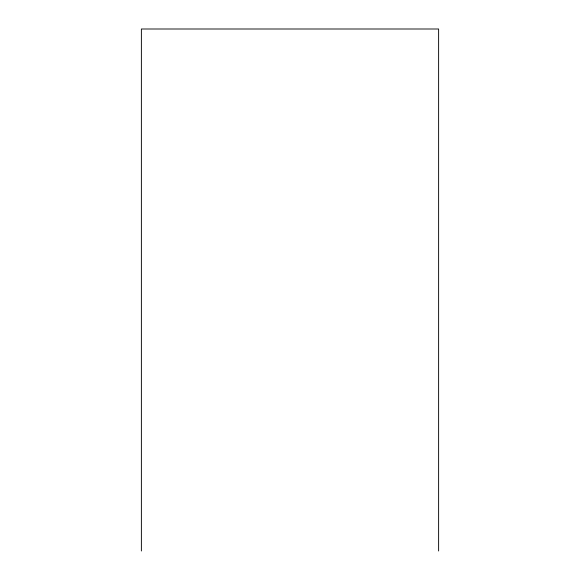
<?xml version="1.0" encoding="UTF-8"?>
<svg xmlns="http://www.w3.org/2000/svg" width="580" height="580" viewBox="0 0 580 580"><rect width="100%" height="100%" fill="white"/><g stroke="black" fill="none" stroke-linecap="round" stroke-linejoin="round"><path stroke-width="0.87" d="M438.618 551L438.618 29L141.382 29L141.382 551"/></g></svg>
